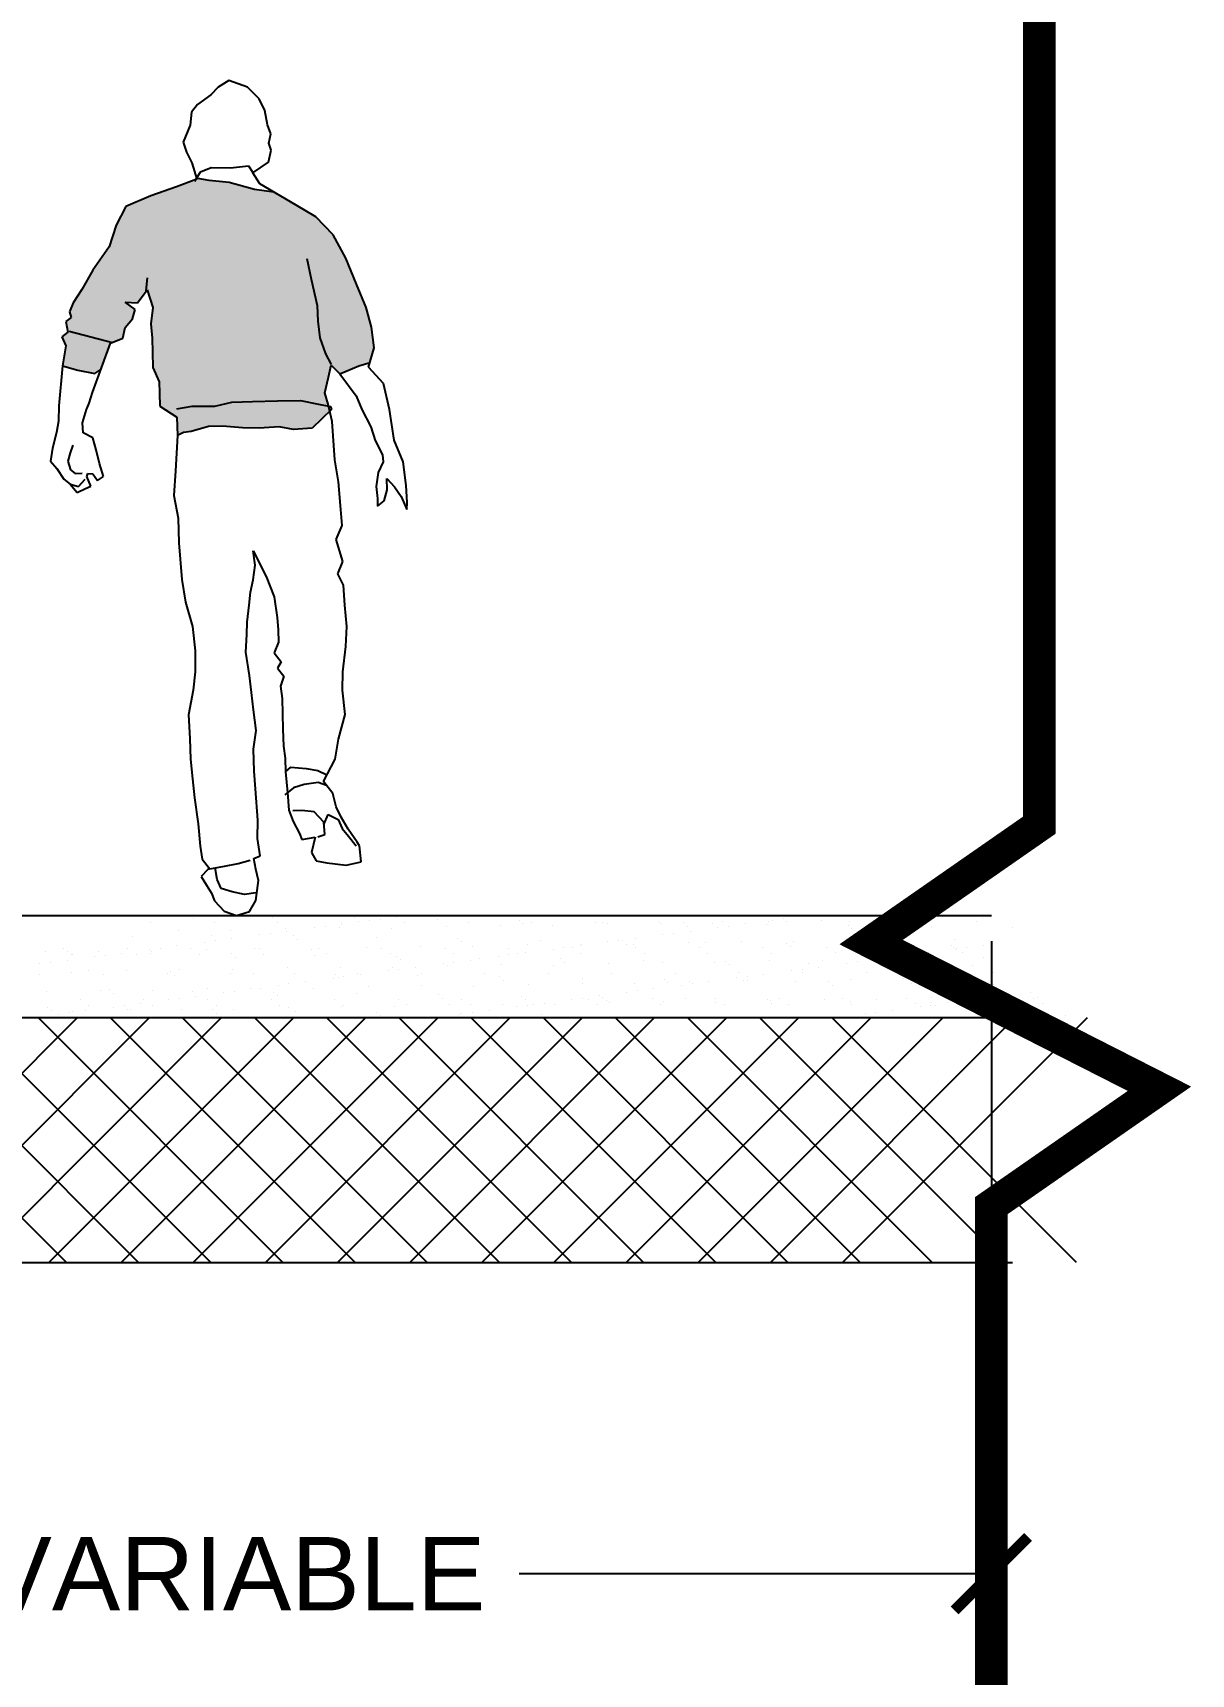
# Model space of a CAD drawing. Header units: metres. Extents: x 668617 to 675126, y 2286318 to 2293677.
# Drawn here: x 672284.455 to 672287.293, y 2287838.432 to 2287842.452 of the extents above; entities that cross this region are included whole.
import ezdxf

# ---------------------------------------------------------------- set-up
doc = ezdxf.new("R2010")
doc.units = ezdxf.units.M
doc.header["$MEASUREMENT"] = 0
doc.layers.add('DMTG_SECCIONES_VIALES', color=250, linetype='Continuous')
doc.styles.get("Standard").update_dxf_attribs({"font": 'arial.ttf'})
doc.dimstyles.get("Standard").update_dxf_attribs({"dimtxt": 0.18, "dimasz": 0.18, "dimexe": 0.18, "dimexo": 0.0625, "dimgap": 0.09, "dimtad": 0, "dimtih": 1, "dimtoh": 1, "dimdec": 4, "dimzin": 0, "dimdsep": 46, "dimtxsty": 'Standard', "dimcen": 0.09, "dimadec": 0, "dimazin": 0, "dimtfac": 1, "dimtdec": 4, "dimtofl": 0, "dimtmove": 0, "dimatfit": 3, "dimfxl": 1, "dimtolj": 1, "dimtzin": 0, "dimarcsym": 0})

# ---------------------------------------------------------------- blocks, each defined once
blk = doc.blocks.new('HUMANO_04')
for p, q in [((-1.39, 68.07), (-2.01, 67.44)), ((-0.51, 68.59), (-1.39, 68.07)), ((1.01, 68.03), (-0.51, 68.59)), ((1.97, 67.03), (1.01, 68.03)), ((-3.14, 66.67), (-3.64, 66.03)), ((-2.01, 67.44), (-3.14, 66.67)), ((2.42, 66.08), (1.97, 67.03)), ((-3.64, 66.03), (-3.76, 64.96)), ((2.62, 64.88), (2.42, 66.08)), ((-3.76, 64.96), (-4.38, 63.56)), ((2.88, 64.13), (2.62, 64.88)), ((2.69, 63.37), (2.88, 64.13)), ((-4.38, 63.56), (-4.12, 62.74)), ((-4.12, 62.74), (-3.67, 61.86)), ((2.64, 61.79), (2.89, 62.8)), ((2.89, 62.8), (2.69, 63.37)), ((-3.67, 61.86), (-3.3, 60.51)), ((-3.47, 60.35), (-2.97, 61.11)), ((-2.97, 61.11), (-2.09, 61.44)), ((-2.09, 61.44), (-0.51, 61.39)), ((-0.51, 61.39), (1, 61.52)), ((1, 61.52), (1.33, 60.96)), ((1.33, 60.95), (2.64, 61.79)), ((-4.98, 59.9), (-7.12, 59.18)), ((-3.3, 60.51), (-4.98, 59.9)), ((-2.27, 60.36), (-3.22, 60.54)), ((-0.63, 60.18), (-2.27, 60.36)), ((1.46, 59.57), (-0.63, 60.18)), ((1.91, 60.02), (1.33, 60.95)), ((4.88, 58.21), (1.91, 60.02)), ((-9.2, 58.34), (-10.01, 56.82)), ((-7.12, 59.18), (-9.2, 58.34)), ((3.04, 59.33), (1.46, 59.57)), ((6.47, 57.21), (4.88, 58.21)), ((7.87, 55.71), (6.47, 57.21)), ((-10.01, 56.82), (-10.63, 55.05)), ((8.9, 53.76), (7.87, 55.71)), ((-10.63, 55.05), (-12, 53.14)), ((-12, 53.14), (-12.93, 51.56)), ((5.68, 53.79), (6.01, 52.09)), ((9.74, 51.62), (8.9, 53.76)), ((-12.93, 51.56), (-13.68, 50.48)), ((-7.63, 51.35), (-7.51, 52.42)), ((6.01, 52.09), (6.47, 49.89)), ((10.51, 49.67), (9.74, 51.62)), ((-13.68, 50.48), (-13.99, 49.72)), ((-8.56, 49.82), (-9.39, 50.45)), ((-9.39, 50.45), (-8.38, 50.39)), ((-8.38, 50.39), (-7.56, 51.43)), ((-7.56, 51.43), (-7.11, 49.96)), ((-13.86, 49.27), (-14.3, 48.95)), ((-14.3, 48.95), (-14.17, 48.07)), ((-13.99, 49.72), (-13.86, 49.27)), ((-9.43, 48.36), (-8.81, 49.06)), ((-8.81, 49.06), (-8.56, 49.82)), ((-7.11, 49.96), (-7.29, 48.63)), ((6.47, 49.89), (6.48, 48.62)), ((10.91, 48.03), (10.51, 49.67)), ((-14.17, 48.07), (-14.67, 47.69)), ((-14.67, 47.69), (-14.35, 46.93)), ((-14.04, 48.14), (-10.5, 47.15)), ((-10.64, 47.1), (-9.62, 47.48)), ((-9.62, 47.48), (-9.43, 48.36)), ((-7.29, 48.63), (-7.22, 47.43)), ((-7.22, 47.43), (-7.21, 46.3)), ((6.48, 48.62), (6.62, 47.23)), ((11.11, 46.32), (10.91, 48.03)), ((-14.35, 46.93), (-14.65, 45.29)), ((-12.22, 43.05), (-10.64, 47.1)), ((-7.21, 46.3), (-7.2, 45.03)), ((6.62, 47.23), (7.07, 45.91)), ((10.62, 44.73), (11.11, 46.32)), ((-14.65, 45.29), (-15, 42)), ((-14.65, 45.29), (-13.38, 44.92)), ((-13.38, 44.92), (-11.99, 44.62)), ((-11.99, 44.62), (-11.49, 44.94)), ((-7.2, 45.03), (-6.68, 43.84)), ((7.07, 45.91), (7.53, 45.01)), ((7.28, 43.96), (7.52, 44.97)), ((7.52, 44.97), (8.22, 44.22)), ((8.22, 44.22), (9.8, 44.86)), ((9.8, 44.86), (10.74, 45.12)), ((11.83, 43.36), (10.62, 44.73)), ((-6.68, 43.84), (-6.67, 42.89)), ((6.97, 42.69), (7.28, 43.96)), ((8.22, 44.22), (9.56, 42.4)), ((12.29, 41.22), (11.83, 43.36)), ((-15, 42), (-15.05, 40.74)), ((-12.7, 41.71), (-12.51, 42.18)), ((-12.51, 42.18), (-12.22, 43.05)), ((-6.67, 42.89), (-6.66, 41.82)), ((-2.12, 41.73), (-0.73, 42.06)), ((-0.73, 42.06), (0.98, 42.07)), ((0.98, 42.07), (3.06, 42.09)), ((3.06, 42.09), (4.96, 42.1)), ((4.96, 42.1), (6.28, 41.8)), ((7.23, 41.74), (6.97, 42.69)), ((9.56, 42.4), (10.01, 41.26)), ((-15.05, 40.74), (-15.24, 39.79)), ((-13.09, 40.56), (-12.72, 41.64)), ((-12.72, 41.64), (-12.7, 41.71)), ((-6.66, 41.82), (-5.27, 40.9)), ((-5.27, 41.58), (-4.01, 41.78)), ((-5.27, 40.9), (-5.25, 39.37)), ((-4.01, 41.78), (-2.12, 41.73)), ((7.49, 41.3), (5.86, 39.78)), ((6.28, 41.8), (7.42, 41.56)), ((7.52, 40.3), (7.23, 41.74)), ((7.42, 41.56), (7.49, 41.3)), ((7.49, 41.3), (7.49, 41.3)), ((10.01, 41.26), (10.72, 39.82)), ((12.63, 38.69), (12.29, 41.22)), ((-15.24, 39.79), (-15.6, 38.52)), ((-13.03, 39.74), (-13.09, 40.56)), ((-12.26, 39.31), (-13.03, 39.74)), ((-12, 38.3), (-12.26, 39.31)), ((-5.25, 39.37), (-5.48, 36.46)), ((-4.75, 39.62), (-5.25, 39.37)), ((-4.12, 39.69), (-4.75, 39.62)), ((-2.67, 40.08), (-4.12, 39.69)), ((-1.53, 40.09), (-2.67, 40.08)), ((0.11, 39.92), (-1.53, 40.09)), ((1.5, 39.87), (0.11, 39.92)), ((3.14, 39.94), (1.5, 39.87)), ((4.34, 39.7), (3.14, 39.94)), ((5.86, 39.78), (4.34, 39.7)), ((7.71, 37.14), (7.52, 40.3)), ((10.72, 39.82), (11.05, 38.68)), ((-15.6, 38.52), (-15.78, 37.45)), ((-14.15, 38.09), (-14.33, 37.4)), ((-13.9, 38.73), (-14.15, 38.09)), ((-11.74, 37.17), (-12, 38.3)), ((11.05, 38.68), (11.63, 37.49)), ((13.34, 36.87), (12.63, 38.69)), ((-15.78, 37.45), (-15.27, 36.82)), ((-15.27, 36.82), (-14.7, 35.94)), ((-14.33, 37.4), (-14.14, 36.7)), ((-14.14, 36.7), (-13.76, 36.39)), ((-11.42, 36.09), (-11.74, 37.17)), ((7.98, 35.31), (7.71, 37.14)), ((11.69, 36.92), (11.26, 36.03)), ((11.63, 37.49), (11.69, 36.92)), ((13.54, 34.91), (13.34, 36.87)), ((-14.7, 35.94), (-14.19, 35.5)), ((-14.19, 35.5), (-13.49, 35.32)), ((-14.19, 35.5), (-13.62, 34.81)), ((-13.76, 36.39), (-13.19, 36.4)), ((-13.49, 35.32), (-12.93, 35.89)), ((-12.92, 35.13), (-12.48, 35.33)), ((-12.81, 36.13), (-12.7, 36.36)), ((-12.48, 35.33), (-12.81, 36.13)), ((-12.7, 36.36), (-12.3, 36.34)), ((-12.3, 36.34), (-11.92, 35.77)), ((-11.92, 35.77), (-11.42, 36.09)), ((-5.48, 36.46), (-5.65, 34.44)), ((8.13, 33.04), (7.98, 35.31)), ((11.26, 36.03), (11.08, 34.89)), ((11.97, 34.58), (11.96, 35.53)), ((11.96, 35.53), (12.59, 34.84)), ((-13.62, 34.81), (-12.92, 35.13)), ((-5.65, 34.44), (-5.32, 32.55)), ((11.08, 34.89), (11.15, 33.88)), ((11.15, 33.88), (11.16, 33.25)), ((11.72, 33.7), (11.97, 34.58)), ((12.59, 34.84), (13.11, 34.02)), ((13.11, 34.02), (13.56, 32.95)), ((13.62, 33.52), (13.54, 34.91)), ((-5.32, 32.55), (-5.31, 30.52)), ((8.2, 31.71), (8.13, 33.04)), ((11.16, 33.25), (11.72, 33.7)), ((13.56, 32.95), (13.62, 33.52)), ((7.7, 30.57), (8.2, 31.71)), ((-5.31, 30.52), (-5.09, 27.49)), ((8.22, 28.74), (7.7, 30.57)), ((0.78, 27.35), (0.96, 28.56)), ((0.96, 28.56), (0.83, 29.75)), ((0.83, 29.75), (1.85, 27.62)), ((7.79, 27.73), (8.22, 28.74)), ((-5.09, 27.49), (-4.82, 25.6)), ((0.54, 26.34), (0.78, 27.35)), ((1.85, 27.62), (2.5, 25.92)), ((8.24, 26.78), (7.79, 27.73)), ((0.42, 25.27), (0.54, 26.34)), ((2.5, 25.92), (2.7, 24.21)), ((8.32, 25.14), (8.24, 26.78)), ((-4.82, 25.6), (-4.3, 23.59)), ((0.24, 23.88), (0.42, 25.27)), ((8.46, 23.38), (8.32, 25.14)), ((-4.3, 23.59), (-4.1, 21.57)), ((0.19, 22.86), (0.24, 23.88)), ((2.7, 24.21), (2.78, 23.2)), ((2.78, 23.2), (2.78, 22.19)), ((8.35, 21.73), (8.46, 23.38)), ((0.07, 21.41), (0.19, 22.86)), ((2.78, 22.19), (2.41, 21.3)), ((8.05, 19.65), (8.35, 21.73)), ((-4.1, 21.57), (-4.14, 19.86)), ((0.34, 19.46), (0.07, 21.41)), ((2.41, 21.3), (2.99, 20.55)), ((2.99, 20.55), (2.68, 20.04)), ((-4.14, 19.86), (-4.32, 18.34)), ((0.48, 18.07), (0.34, 19.46)), ((2.68, 20.04), (3.19, 19.35)), ((3.19, 19.35), (2.88, 18.53)), ((8, 18.13), (8.05, 19.65)), ((-4.32, 18.34), (-4.75, 16.32)), ((0.62, 16.62), (0.48, 18.07)), ((2.88, 18.53), (3.01, 17.52)), ((8.2, 16.11), (8, 18.13)), ((-4.75, 16.32), (-4.67, 14.36)), ((0.82, 14.91), (0.62, 16.62)), ((3.01, 17.52), (3.03, 14.99)), ((0.58, 13.39), (0.82, 14.91)), ((3.03, 14.99), (3.04, 13.6)), ((7.59, 14.08), (8.2, 16.11)), ((-4.67, 14.36), (-4.65, 12.66)), ((3.04, 13.6), (3.18, 12.59)), ((7.29, 12.44), (7.59, 14.08)), ((-4.65, 12.66), (-4.51, 11.02)), ((0.6, 11.56), (0.58, 13.39)), ((3.18, 12.59), (3.19, 11.46)), ((6.3, 10.62), (7.29, 12.44)), ((-4.51, 11.02), (-4.37, 9.44)), ((0.67, 10.11), (0.6, 11.56)), ((3.19, 11.46), (3.63, 11.84)), ((3.19, 11.46), (3.33, 9.75)), ((3.63, 11.84), (4.89, 11.72)), ((4.89, 11.72), (5.84, 11.54)), ((5.84, 11.54), (6.6, 11.17)), ((0.82, 7.52), (0.67, 10.11)), ((3.83, 10.14), (3.08, 9.56)), ((3.33, 9.75), (3.4, 8.3)), ((4.71, 10.4), (3.83, 10.14)), ((5.85, 10.53), (4.71, 10.4)), ((6.55, 10.29), (5.85, 10.53)), ((7.06, 9.6), (6.3, 10.62)), ((7.32, 8.52), (7.06, 9.6)), ((-4.37, 9.44), (-4.1, 7.29)), ((3.4, 8.3), (3.73, 7.36)), ((4.48, 8.25), (3.72, 8.24)), ((5.49, 8.13), (4.48, 8.25)), ((6.26, 7.25), (5.49, 8.13)), ((7.7, 7.64), (7.32, 8.52)), ((-4.1, 7.29), (-3.96, 5.46)), ((0.77, 6.01), (0.82, 7.52)), ((3.73, 7.36), (4.24, 6.35)), ((6.26, 7.06), (6.63, 7.89)), ((6.33, 6.24), (6.26, 7.25)), ((6.63, 7.89), (7.45, 7.45)), ((7.45, 7.45), (7.78, 6.7)), ((8.28, 6.64), (7.7, 7.64)), ((-3.96, 5.46), (-3.83, 4.39)), ((0.97, 4.56), (0.77, 6.01)), ((4.24, 6.35), (4.44, 5.85)), ((4.44, 5.85), (5.55, 6.02)), ((5.55, 6.02), (5.2, 4.78)), ((5.76, 6.05), (6.33, 6.24)), ((7.78, 6.7), (8.29, 6.07)), ((8.99, 5.57), (8.28, 6.64)), ((8.29, 6.07), (8.92, 5.25)), ((9.18, 5.25), (8.99, 5.57)), ((-3.83, 4.39), (-3.19, 3.57)), ((-0.85, 3.97), (0.15, 4.23)), ((0.44, 4.35), (0.97, 4.56)), ((0.6, 3.48), (0.44, 4.35)), ((5.2, 4.78), (5.59, 4.09)), ((5.59, 4.09), (6.47, 3.91)), ((9.31, 3.93), (9.18, 5.25)), ((-3.38, 3.51), (-3.94, 2.94)), ((-3.94, 2.94), (-3.49, 2.24)), ((-3.19, 3.57), (-3.38, 3.51)), ((-3.19, 3.57), (-1.99, 3.77)), ((-2.61, 2.69), (-2.75, 3.64)), ((-1.99, 3.77), (-0.85, 3.97)), ((0.8, 2.53), (0.6, 3.48)), ((6.47, 3.91), (8.05, 3.67)), ((8.05, 3.67), (9.31, 3.93)), ((-3.49, 2.24), (-3.11, 1.55)), ((-3.11, 1.55), (-2.85, 0.92)), ((-2.29, 1.94), (-2.61, 2.69)), ((-1.4, 1.63), (-2.29, 1.94)), ((-0.39, 1.39), (-1.4, 1.63)), ((0.56, 1.52), (-0.39, 1.39)), ((0.56, 0.89), (0.8, 2.53)), ((-2.85, 0.92), (-2.08, 0.05)), ((-2.08, 0.05), (-1.07, -0.32)), ((-1.07, -0.32), (0, 0)), ((0, 0), (0.56, 0.89))]:
    blk.add_line(p, q)
blk = doc.blocks.new('_ArchTick')
at = {"color": 0, "linetype": 'ByBlock', "const_width": 0.15}
blk.add_lwpolyline([(-0.5, -0.5), (0.5, 0.5)], dxfattribs=at)
blk = doc.blocks.new('*D403')
at = {"layer": 'Defpoints', "color": 0, "transparency": 16777216}
for p in [(672283.0935, 2287838.6778), (672286.8032, 2287838.6778), (672286.8032, 2287838.6776)]:
    blk.add_point(p, dxfattribs=at)
at = {"layer": 'DMTG_SECCIONES_VIALES', "color": 0, "lineweight": -2, "transparency": 16777216}
for p, q in [((672283.0935, 2287838.6776), (672284.2507, 2287838.6776)), ((672286.8032, 2287838.6776), (672285.646, 2287838.6776)), ((672283.0935, 2287838.6153), (672283.0935, 2287838.4976)), ((672286.8032, 2287838.6153), (672286.8032, 2287838.4976))]:
    blk.add_line(p, q, dxfattribs=at)
at = {"layer": 'DMTG_SECCIONES_VIALES', "color": 0, "lineweight": -2, "transparency": 16777216, "xscale": 0.18, "yscale": 0.18, "zscale": 0.18, "rotation": 180}
blk.add_blockref('_ArchTick', (672283.0935, 2287838.6776), dxfattribs=at)
at = {"layer": 'DMTG_SECCIONES_VIALES', "color": 0, "lineweight": -2, "transparency": 16777216, "xscale": 0.18, "yscale": 0.18, "zscale": 0.18}
blk.add_blockref('_ArchTick', (672286.8032, 2287838.6776), dxfattribs=at)
at = {"layer": 'DMTG_SECCIONES_VIALES', "color": 0, "transparency": 16777216, "insert": (672284.9484, 2287838.6776), "char_height": 0.18, "attachment_point": 5}
blk.add_mtext('\\A1;VARIABLE', dxfattribs=at)
blk = doc.blocks.new('*D422')
at = {"layer": 'Defpoints', "color": 0, "transparency": 16777216}
for p in [(672246.3035, 2287840.2898), (672286.8035, 2287840.2898), (672286.8035, 2287837.735)]:
    blk.add_point(p, dxfattribs=at)
at = {"layer": 'DMTG_SECCIONES_VIALES', "color": 0, "lineweight": -2, "transparency": 16777216}
for p, q in [((672246.3035, 2287840.2273), (672246.3035, 2287837.555)), ((672286.8035, 2287840.2273), (672286.8035, 2287837.555)), ((672246.3035, 2287837.735), (672266.1565, 2287837.735)), ((672286.8035, 2287837.735), (672266.9506, 2287837.735))]:
    blk.add_line(p, q, dxfattribs=at)
at = {"layer": 'DMTG_SECCIONES_VIALES', "color": 0, "lineweight": -2, "transparency": 16777216, "xscale": 0.18, "yscale": 0.18, "zscale": 0.18, "rotation": 180}
blk.add_blockref('_ArchTick', (672246.3035, 2287837.735), dxfattribs=at)
at = {"layer": 'DMTG_SECCIONES_VIALES', "color": 0, "lineweight": -2, "transparency": 16777216, "xscale": 0.18, "yscale": 0.18, "zscale": 0.18}
blk.add_blockref('_ArchTick', (672286.8035, 2287837.735), dxfattribs=at)
at = {"layer": 'DMTG_SECCIONES_VIALES', "color": 0, "transparency": 16777216, "insert": (672266.5535, 2287837.735), "char_height": 0.18, "attachment_point": 5}
blk.add_mtext('\\A1;40.50', dxfattribs=at)

msp = doc.modelspace()

# ---------------------------------------------------------------- hatches: boundary and pattern name
at = {"layer": 'DMTG_SECCIONES_VIALES'}
h = msp.add_hatch(color=256, dxfattribs=at)
h.dxf.hatch_style = 1
h.paths.add_polyline_path([(672285.28423, 2287841.73077), (672285.27174, 2287841.7792), (672285.24777, 2287841.83671), (672285.22178, 2287841.8998), (672285.19032, 2287841.95713), (672285.14794, 2287842.00104), (672285.10033, 2287842.02983), (672285.04513, 2287842.06217), (672284.99809, 2287842.06847), (672284.93577, 2287842.08562), (672284.88691, 2287842.09), (672284.85587, 2287842.09539), (672284.85628, 2287842.09399), (672284.80667, 2287842.07482), (672284.74349, 2287842.05258), (672284.68227, 2287842.02664), (672284.65906, 2287841.98105), (672284.64166, 2287841.9281), (672284.60188, 2287841.87083), (672284.57497, 2287841.82327), (672284.55329, 2287841.79084), (672284.5445, 2287841.76811), (672284.54858, 2287841.75509), (672284.53571, 2287841.74539), (672284.54012, 2287841.71925), (672284.52542, 2287841.70762), (672284.53536, 2287841.68538), (672284.52724, 2287841.63642), (672284.56501, 2287841.62613), (672284.60647, 2287841.61782), (672284.62122, 2287841.62757), (672284.64614, 2287841.69479), (672284.64953, 2287841.69392), (672284.67552, 2287841.70396), (672284.68047, 2287841.73034), (672284.69868, 2287841.75143), (672284.7056, 2287841.77411), (672284.68076, 2287841.79222), (672284.71079, 2287841.79111), (672284.73441, 2287841.82223), (672284.7486, 2287841.77895), (672284.74399, 2287841.73946), (672284.74677, 2287841.70391), (672284.74764, 2287841.67018), (672284.74859, 2287841.6327), (672284.76449, 2287841.59748), (672284.76521, 2287841.56937), (672284.76603, 2287841.53752), (672284.80795, 2287841.51109), (672284.80912, 2287841.46549), (672284.82392, 2287841.47337), (672284.84261, 2287841.47572), (672284.88542, 2287841.48807), (672284.91915, 2287841.48893), (672284.96801, 2287841.48455), (672285.00928, 2287841.48373), (672285.05796, 2287841.48685), (672285.09375, 2287841.48027), (672285.13867, 2287841.48329), (672285.1821, 2287841.52548), (672285.17841, 2287841.54243), (672285.1702, 2287841.57035), (672285.17861, 2287841.60806), (672285.18537, 2287841.63839), (672285.20653, 2287841.61628), (672285.25289, 2287841.63621), (672285.28081, 2287841.64443), (672285.29114, 2287841.68032)])

# ---------------------------------------------------------------- linework, layer by layer
for p, q in [((672283.10355, 2287840.28977), (672286.80355, 2287840.28977)), ((672283.35355, 2287840.03977), (672286.86182, 2287840.03977)), ((672283.95355, 2287839.43977), (672286.85474, 2287839.43977))]:
    msp.add_line(p, q, dxfattribs=at)
at = {"layer": 'DMTG_SECCIONES_VIALES', "color": 18, "linetype": 'Continuous', "true_color": 0x000000}
for p, q in [((672284.74302, 2287840.27188), (672284.74302, 2287840.27188)), ((672284.81169, 2287840.25346), (672284.81169, 2287840.25346)), ((672284.84924, 2287840.28177), (672284.84924, 2287840.28177)), ((672284.89873, 2287840.27216), (672284.89873, 2287840.27216)), ((672284.93959, 2287840.25285), (672284.93959, 2287840.25285)), ((672285.04305, 2287840.28579), (672285.04305, 2287840.28579)), ((672285.05444, 2287840.27244), (672285.05444, 2287840.27244)), ((672285.07464, 2287840.25771), (672285.07464, 2287840.25771)), ((672285.14469, 2287840.26003), (672285.14469, 2287840.26003)), ((672285.17072, 2287840.26345), (672285.17072, 2287840.26345)), ((672285.20552, 2287840.25938), (672285.20552, 2287840.25938)), ((672285.21014, 2287840.27273), (672285.21014, 2287840.27273)), ((672285.21137, 2287840.26881), (672285.21137, 2287840.26881)), ((672285.24312, 2287840.28407), (672285.24312, 2287840.28407)), ((672285.25234, 2287840.27563), (672285.25234, 2287840.27563)), ((672285.27928, 2287840.27775), (672285.27928, 2287840.27775)), ((672285.30531, 2287840.28117), (672285.30531, 2287840.28117)), ((672285.33342, 2287840.25877), (672285.33342, 2287840.25877)), ((672285.34596, 2287840.28652), (672285.34596, 2287840.28652)), ((672285.36585, 2287840.27301), (672285.36585, 2287840.27301)), ((672285.44614, 2287840.27965), (672285.44614, 2287840.27965)), ((672285.46847, 2287840.26363), (672285.46847, 2287840.26363)), ((672285.52156, 2287840.27329), (672285.52156, 2287840.27329)), ((672285.59935, 2287840.2653), (672285.59935, 2287840.2653)), ((672285.64622, 2287840.27793), (672285.64622, 2287840.27793)), ((672285.65543, 2287840.26949), (672285.65543, 2287840.26949)), ((672285.67727, 2287840.27357), (672285.67727, 2287840.27357)), ((672285.72725, 2287840.26469), (672285.72725, 2287840.26469)), ((672285.83297, 2287840.27386), (672285.83297, 2287840.27386)), ((672285.84924, 2287840.27351), (672285.84924, 2287840.27351)), ((672285.8623, 2287840.26955), (672285.8623, 2287840.26955)), ((672285.98868, 2287840.27414), (672285.98868, 2287840.27414)), ((672285.99318, 2287840.27122), (672285.99318, 2287840.27122)), ((672286.04931, 2287840.27179), (672286.04931, 2287840.27179)), ((672286.05853, 2287840.26335), (672286.05853, 2287840.26335)), ((672286.12108, 2287840.27061), (672286.12108, 2287840.27061)), ((672286.13291, 2287840.26067), (672286.13291, 2287840.26067)), ((672286.14439, 2287840.27442), (672286.14439, 2287840.27442)), ((672286.15894, 2287840.2641), (672286.15894, 2287840.2641)), ((672286.19959, 2287840.26945), (672286.19959, 2287840.26945)), ((672286.25233, 2287840.26737), (672286.25233, 2287840.26737)), ((672286.25613, 2287840.27547), (672286.25613, 2287840.27547)), ((672286.2675, 2287840.27839), (672286.2675, 2287840.27839)), ((672286.29353, 2287840.28182), (672286.29353, 2287840.28182)), ((672286.30009, 2287840.27471), (672286.30009, 2287840.27471)), ((672286.33418, 2287840.28717), (672286.33418, 2287840.28717)), ((672286.387, 2287840.27714), (672286.387, 2287840.27714)), ((672286.4524, 2287840.26565), (672286.4524, 2287840.26565)), ((672286.4558, 2287840.27499), (672286.4558, 2287840.27499)), ((672286.46162, 2287840.25721), (672286.46162, 2287840.25721)), ((672286.51491, 2287840.27653), (672286.51491, 2287840.27653)), ((672286.61151, 2287840.27527), (672286.61151, 2287840.27527)), ((672286.64995, 2287840.2814), (672286.64995, 2287840.2814)), ((672286.65543, 2287840.26123), (672286.65543, 2287840.26123)), ((672286.76722, 2287840.27556), (672286.76722, 2287840.27556)), ((672286.78083, 2287840.28307), (672286.78083, 2287840.28307)), ((672286.8555, 2287840.25951), (672286.8555, 2287840.25951)), ((672284.69894, 2287840.23788), (672284.69894, 2287840.23788)), ((672284.8076, 2287840.21565), (672284.8076, 2287840.21565)), ((672284.87552, 2287840.22459), (672284.87552, 2287840.22459)), ((672284.89274, 2287840.24191), (672284.89274, 2287840.24191)), ((672284.90154, 2287840.22802), (672284.90154, 2287840.22802)), ((672284.94219, 2287840.23337), (672284.94219, 2287840.23337)), ((672285.01011, 2287840.24231), (672285.01011, 2287840.24231)), ((672285.03613, 2287840.24573), (672285.03613, 2287840.24573)), ((672285.07678, 2287840.25109), (672285.07678, 2287840.25109)), ((672285.09281, 2287840.24019), (672285.09281, 2287840.24019)), ((672285.10203, 2287840.23174), (672285.10203, 2287840.23174)), ((672285.27313, 2287840.2125), (672285.27313, 2287840.2125)), ((672285.29584, 2287840.23577), (672285.29584, 2287840.23577)), ((672285.40401, 2287840.21417), (672285.40401, 2287840.21417)), ((672285.49591, 2287840.23405), (672285.49591, 2287840.23405)), ((672285.50513, 2287840.2256), (672285.50513, 2287840.2256)), ((672285.53191, 2287840.21356), (672285.53191, 2287840.21356)), ((672285.66696, 2287840.21842), (672285.66696, 2287840.21842)), ((672285.69893, 2287840.22963), (672285.69893, 2287840.22963)), ((672285.79582, 2287840.21629), (672285.79582, 2287840.21629)), ((672285.79784, 2287840.22009), (672285.79784, 2287840.22009)), ((672285.86374, 2287840.22523), (672285.86374, 2287840.22523)), ((672285.88976, 2287840.22866), (672285.88976, 2287840.22866)), ((672285.899, 2287840.22791), (672285.899, 2287840.22791)), ((672285.90822, 2287840.21946), (672285.90822, 2287840.21946)), ((672285.92574, 2287840.21948), (672285.92574, 2287840.21948)), ((672285.93041, 2287840.23401), (672285.93041, 2287840.23401)), ((672285.99833, 2287840.24295), (672285.99833, 2287840.24295)), ((672286.02435, 2287840.24638), (672286.02435, 2287840.24638)), ((672286.06079, 2287840.22434), (672286.06079, 2287840.22434)), ((672286.065, 2287840.25173), (672286.065, 2287840.25173)), ((672286.10203, 2287840.22349), (672286.10203, 2287840.22349)), ((672286.19167, 2287840.22601), (672286.19167, 2287840.22601)), ((672286.3021, 2287840.22177), (672286.3021, 2287840.22177)), ((672286.31131, 2287840.21333), (672286.31131, 2287840.21333)), ((672286.31957, 2287840.2254), (672286.31957, 2287840.2254)), ((672286.45461, 2287840.23026), (672286.45461, 2287840.23026)), ((672286.50512, 2287840.21735), (672286.50512, 2287840.21735)), ((672286.58549, 2287840.23193), (672286.58549, 2287840.23193)), ((672286.70519, 2287840.21563), (672286.70519, 2287840.21563)), ((672286.71061, 2287840.21214), (672286.71061, 2287840.21214)), ((672286.7134, 2287840.23132), (672286.7134, 2287840.23132)), ((672286.78404, 2287840.21694), (672286.78404, 2287840.21694)), ((672284.48547, 2287840.20066), (672284.48547, 2287840.20066)), ((672284.49778, 2287840.17486), (672284.49778, 2287840.17486)), ((672284.53071, 2287840.20818), (672284.53071, 2287840.20818)), ((672284.53843, 2287840.18021), (672284.53843, 2287840.18021)), ((672284.53941, 2287840.20244), (672284.53941, 2287840.20244)), ((672284.54863, 2287840.194), (672284.54863, 2287840.194)), ((672284.55179, 2287840.19475), (672284.55179, 2287840.19475)), ((672284.60634, 2287840.18915), (672284.60634, 2287840.18915)), ((672284.61635, 2287840.20233), (672284.61635, 2287840.20233)), ((672284.63236, 2287840.19258), (672284.63236, 2287840.19258)), ((672284.67301, 2287840.19793), (672284.67301, 2287840.19793)), ((672284.68641, 2287840.20846), (672284.68641, 2287840.20846)), ((672284.7075, 2287840.19503), (672284.7075, 2287840.19503)), ((672284.74093, 2287840.20687), (672284.74093, 2287840.20687)), ((672284.74244, 2287840.19802), (672284.74244, 2287840.19802)), ((672284.74426, 2287840.20171), (672284.74426, 2287840.20171)), ((672284.76695, 2287840.2103), (672284.76695, 2287840.2103)), ((672284.84212, 2287840.20874), (672284.84212, 2287840.20874)), ((672284.86321, 2287840.19531), (672284.86321, 2287840.19531)), ((672284.8793, 2287840.20658), (672284.8793, 2287840.20658)), ((672284.94251, 2287840.1963), (672284.94251, 2287840.1963)), ((672284.95172, 2287840.18786), (672284.95172, 2287840.18786)), ((672284.99783, 2287840.20903), (672284.99783, 2287840.20903)), ((672285.01018, 2287840.20825), (672285.01018, 2287840.20825)), ((672285.01891, 2287840.1956), (672285.01891, 2287840.1956)), ((672285.13808, 2287840.20764), (672285.13808, 2287840.20764)), ((672285.14553, 2287840.19188), (672285.14553, 2287840.19188)), ((672285.15354, 2287840.20931), (672285.15354, 2287840.20931)), ((672285.17462, 2287840.19588), (672285.17462, 2287840.19588)), ((672285.30924, 2287840.20959), (672285.30924, 2287840.20959)), ((672285.33033, 2287840.19616), (672285.33033, 2287840.19616)), ((672285.3456, 2287840.19017), (672285.3456, 2287840.19017)), ((672285.35482, 2287840.18172), (672285.35482, 2287840.18172)), ((672285.45997, 2287840.17208), (672285.45997, 2287840.17208)), ((672285.46495, 2287840.20988), (672285.46495, 2287840.20988)), ((672285.486, 2287840.1755), (672285.486, 2287840.1755)), ((672285.48603, 2287840.19644), (672285.48603, 2287840.19644)), ((672285.52665, 2287840.18085), (672285.52665, 2287840.18085)), ((672285.54862, 2287840.18574), (672285.54862, 2287840.18574)), ((672285.59456, 2287840.1898), (672285.59456, 2287840.1898)), ((672285.62058, 2287840.19322), (672285.62058, 2287840.19322)), ((672285.62066, 2287840.21016), (672285.62066, 2287840.21016)), ((672285.64174, 2287840.19673), (672285.64174, 2287840.19673)), ((672285.66123, 2287840.19857), (672285.66123, 2287840.19857)), ((672285.72915, 2287840.20751), (672285.72915, 2287840.20751)), ((672285.7487, 2287840.18403), (672285.7487, 2287840.18403)), ((672285.75517, 2287840.21094), (672285.75517, 2287840.21094)), ((672285.75791, 2287840.17558), (672285.75791, 2287840.17558)), ((672285.77636, 2287840.21044), (672285.77636, 2287840.21044)), ((672285.79745, 2287840.19701), (672285.79745, 2287840.19701)), ((672285.86545, 2287840.17321), (672285.86545, 2287840.17321)), ((672285.93207, 2287840.21073), (672285.93207, 2287840.21073)), ((672285.95172, 2287840.1796), (672285.95172, 2287840.1796)), ((672285.95316, 2287840.19729), (672285.95316, 2287840.19729)), ((672285.99633, 2287840.17488), (672285.99633, 2287840.17488)), ((672286.08778, 2287840.21101), (672286.08778, 2287840.21101)), ((672286.10886, 2287840.19758), (672286.10886, 2287840.19758)), ((672286.12423, 2287840.17427), (672286.12423, 2287840.17427)), ((672286.15179, 2287840.17789), (672286.15179, 2287840.17789)), ((672286.24349, 2287840.21129), (672286.24349, 2287840.21129)), ((672286.25928, 2287840.17913), (672286.25928, 2287840.17913)), ((672286.26457, 2287840.19786), (672286.26457, 2287840.19786)), ((672286.35481, 2287840.17347), (672286.35481, 2287840.17347)), ((672286.39015, 2287840.1808), (672286.39015, 2287840.1808)), ((672286.39919, 2287840.21157), (672286.39919, 2287840.21157)), ((672286.42028, 2287840.19814), (672286.42028, 2287840.19814)), ((672286.44819, 2287840.17272), (672286.44819, 2287840.17272)), ((672286.47422, 2287840.17615), (672286.47422, 2287840.17615)), ((672286.51487, 2287840.1815), (672286.51487, 2287840.1815)), ((672286.51806, 2287840.18019), (672286.51806, 2287840.18019)), ((672286.5549, 2287840.21186), (672286.5549, 2287840.21186)), ((672286.57598, 2287840.19842), (672286.57598, 2287840.19842)), ((672286.58278, 2287840.19044), (672286.58278, 2287840.19044)), ((672286.60881, 2287840.19387), (672286.60881, 2287840.19387)), ((672286.64945, 2287840.19922), (672286.64945, 2287840.19922)), ((672286.6531, 2287840.18505), (672286.6531, 2287840.18505)), ((672286.71441, 2287840.20719), (672286.71441, 2287840.20719)), ((672286.71737, 2287840.20816), (672286.71737, 2287840.20816)), ((672286.73169, 2287840.19871), (672286.73169, 2287840.19871)), ((672286.74339, 2287840.21159), (672286.74339, 2287840.21159)), ((672286.78398, 2287840.18672), (672286.78398, 2287840.18672)), ((672284.47175, 2287840.17143), (672284.47175, 2287840.17143)), ((672284.47199, 2287840.14611), (672284.47199, 2287840.14611)), ((672284.54892, 2287840.15058), (672284.54892, 2287840.15058)), ((672284.59213, 2287840.15414), (672284.59213, 2287840.15414)), ((672284.6277, 2287840.14639), (672284.6277, 2287840.14639)), ((672284.68396, 2287840.15545), (672284.68396, 2287840.15545)), ((672284.7834, 2287840.14667), (672284.7834, 2287840.14667)), ((672284.7922, 2287840.15242), (672284.7922, 2287840.15242)), ((672284.80142, 2287840.14398), (672284.80142, 2287840.14398)), ((672284.81484, 2287840.15712), (672284.81484, 2287840.15712)), ((672284.93911, 2287840.14696), (672284.93911, 2287840.14696)), ((672284.94274, 2287840.1565), (672284.94274, 2287840.1565)), ((672284.99522, 2287840.148), (672284.99522, 2287840.148)), ((672285.07779, 2287840.16137), (672285.07779, 2287840.16137)), ((672285.09482, 2287840.14724), (672285.09482, 2287840.14724)), ((672285.19079, 2287840.13664), (672285.19079, 2287840.13664)), ((672285.1953, 2287840.14628), (672285.1953, 2287840.14628)), ((672285.20451, 2287840.13784), (672285.20451, 2287840.13784)), ((672285.20867, 2287840.16304), (672285.20867, 2287840.16304)), ((672285.21682, 2287840.14007), (672285.21682, 2287840.14007)), ((672285.25053, 2287840.14752), (672285.25053, 2287840.14752)), ((672285.25747, 2287840.14542), (672285.25747, 2287840.14542)), ((672285.32538, 2287840.15436), (672285.32538, 2287840.15436)), ((672285.33657, 2287840.16243), (672285.33657, 2287840.16243)), ((672285.35141, 2287840.15778), (672285.35141, 2287840.15778)), ((672285.39206, 2287840.16314), (672285.39206, 2287840.16314)), ((672285.39832, 2287840.14186), (672285.39832, 2287840.14186)), ((672285.40623, 2287840.1478), (672285.40623, 2287840.1478)), ((672285.47162, 2287840.16729), (672285.47162, 2287840.16729)), ((672285.56194, 2287840.14809), (672285.56194, 2287840.14809)), ((672285.59839, 2287840.14014), (672285.59839, 2287840.14014)), ((672285.6025, 2287840.16896), (672285.6025, 2287840.16896)), ((672285.60761, 2287840.1317), (672285.60761, 2287840.1317)), ((672285.71765, 2287840.14837), (672285.71765, 2287840.14837)), ((672285.7304, 2287840.16835), (672285.7304, 2287840.16835)), ((672285.80141, 2287840.13572), (672285.80141, 2287840.13572)), ((672285.87335, 2287840.14865), (672285.87335, 2287840.14865)), ((672286.00148, 2287840.134), (672286.00148, 2287840.134)), ((672286.02906, 2287840.14894), (672286.02906, 2287840.14894)), ((672286.16101, 2287840.16944), (672286.16101, 2287840.16944)), ((672286.17901, 2287840.13728), (672286.17901, 2287840.13728)), ((672286.18477, 2287840.14922), (672286.18477, 2287840.14922)), ((672286.20504, 2287840.14071), (672286.20504, 2287840.14071)), ((672286.24569, 2287840.14606), (672286.24569, 2287840.14606)), ((672286.3136, 2287840.155), (672286.3136, 2287840.155)), ((672286.33963, 2287840.15843), (672286.33963, 2287840.15843)), ((672286.34048, 2287840.1495), (672286.34048, 2287840.1495)), ((672286.38028, 2287840.16378), (672286.38028, 2287840.16378)), ((672286.45776, 2287840.13392), (672286.45776, 2287840.13392)), ((672286.49618, 2287840.14978), (672286.49618, 2287840.14978)), ((672286.55489, 2287840.17175), (672286.55489, 2287840.17175)), ((672286.5641, 2287840.1633), (672286.5641, 2287840.1633)), ((672286.58864, 2287840.13559), (672286.58864, 2287840.13559)), ((672286.65189, 2287840.15007), (672286.65189, 2287840.15007)), ((672286.71655, 2287840.13498), (672286.71655, 2287840.13498)), ((672286.75791, 2287840.16733), (672286.75791, 2287840.16733)), ((672286.8076, 2287840.15035), (672286.8076, 2287840.15035)), ((672284.48862, 2287840.10432), (672284.48862, 2287840.10432)), ((672284.6195, 2287840.10599), (672284.6195, 2287840.10599)), ((672284.6419, 2287840.10854), (672284.6419, 2287840.10854)), ((672284.65111, 2287840.10009), (672284.65111, 2287840.10009)), ((672284.7474, 2287840.10537), (672284.7474, 2287840.10537)), ((672284.84492, 2287840.10412), (672284.84492, 2287840.10412)), ((672284.8537, 2287840.09226), (672284.8537, 2287840.09226)), ((672284.88245, 2287840.11024), (672284.88245, 2287840.11024)), ((672284.92162, 2287840.1012), (672284.92162, 2287840.1012)), ((672284.94764, 2287840.10463), (672284.94764, 2287840.10463)), ((672284.98829, 2287840.10998), (672284.98829, 2287840.10998)), ((672285.01333, 2287840.11191), (672285.01333, 2287840.11191)), ((672285.04499, 2287840.1024), (672285.04499, 2287840.1024)), ((672285.05421, 2287840.09395), (672285.05421, 2287840.09395)), ((672285.0562, 2287840.11892), (672285.0562, 2287840.11892)), ((672285.08223, 2287840.12235), (672285.08223, 2287840.12235)), ((672285.12288, 2287840.1277), (672285.12288, 2287840.1277)), ((672285.14123, 2287840.11129), (672285.14123, 2287840.11129)), ((672285.24801, 2287840.09798), (672285.24801, 2287840.09798)), ((672285.27628, 2287840.11616), (672285.27628, 2287840.11616)), ((672285.40716, 2287840.11783), (672285.40716, 2287840.11783)), ((672285.44808, 2287840.09626), (672285.44808, 2287840.09626)), ((672285.53506, 2287840.11722), (672285.53506, 2287840.11722)), ((672285.65111, 2287840.09184), (672285.65111, 2287840.09184)), ((672285.67011, 2287840.12208), (672285.67011, 2287840.12208)), ((672285.80099, 2287840.12375), (672285.80099, 2287840.12375)), ((672285.84192, 2287840.0929), (672285.84192, 2287840.0929)), ((672285.90984, 2287840.10185), (672285.90984, 2287840.10185)), ((672285.92889, 2287840.12314), (672285.92889, 2287840.12314)), ((672285.93586, 2287840.10527), (672285.93586, 2287840.10527)), ((672285.97651, 2287840.11062), (672285.97651, 2287840.11062)), ((672286.0107, 2287840.12556), (672286.0107, 2287840.12556)), ((672286.04443, 2287840.11956), (672286.04443, 2287840.11956)), ((672286.06394, 2287840.128), (672286.06394, 2287840.128)), ((672286.07045, 2287840.12299), (672286.07045, 2287840.12299)), ((672286.1111, 2287840.12834), (672286.1111, 2287840.12834)), ((672286.19482, 2287840.12967), (672286.19482, 2287840.12967)), ((672286.20451, 2287840.12958), (672286.20451, 2287840.12958)), ((672286.32272, 2287840.12906), (672286.32272, 2287840.12906)), ((672286.40458, 2287840.12786), (672286.40458, 2287840.12786)), ((672286.4138, 2287840.11942), (672286.4138, 2287840.11942)), ((672286.6076, 2287840.12344), (672286.6076, 2287840.12344)), ((672286.80767, 2287840.12172), (672286.80767, 2287840.12172)), ((672286.81689, 2287840.11328), (672286.81689, 2287840.11328)), ((672286.83014, 2287840.09355), (672286.83014, 2287840.09355)), ((672286.89806, 2287840.10249), (672286.89806, 2287840.10249)), ((672284.49159, 2287840.06465), (672284.49159, 2287840.06465)), ((672284.50081, 2287840.05621), (672284.50081, 2287840.05621)), ((672284.54388, 2287840.05147), (672284.54388, 2287840.05147)), ((672284.55207, 2287840.05424), (672284.55207, 2287840.05424)), ((672284.57109, 2287840.08297), (672284.57109, 2287840.08297)), ((672284.58452, 2287840.05682), (672284.58452, 2287840.05682)), ((672284.59217, 2287840.06954), (672284.59217, 2287840.06954)), ((672284.65244, 2287840.06576), (672284.65244, 2287840.06576)), ((672284.67846, 2287840.06919), (672284.67846, 2287840.06919)), ((672284.68711, 2287840.05911), (672284.68711, 2287840.05911)), ((672284.69461, 2287840.06023), (672284.69461, 2287840.06023)), ((672284.71911, 2287840.07454), (672284.71911, 2287840.07454)), ((672284.7268, 2287840.08326), (672284.7268, 2287840.08326)), ((672284.74788, 2287840.06982), (672284.74788, 2287840.06982)), ((672284.78703, 2287840.08348), (672284.78703, 2287840.08348)), ((672284.81305, 2287840.08691), (672284.81305, 2287840.08691)), ((672284.81799, 2287840.06078), (672284.81799, 2287840.06078)), ((672284.8825, 2287840.08354), (672284.8825, 2287840.08354)), ((672284.89468, 2287840.05851), (672284.89468, 2287840.05851)), ((672284.90359, 2287840.07011), (672284.90359, 2287840.07011)), ((672284.94589, 2287840.06016), (672284.94589, 2287840.06016)), ((672285.03821, 2287840.08382), (672285.03821, 2287840.08382)), ((672285.05929, 2287840.07039), (672285.05929, 2287840.07039)), ((672285.08094, 2287840.06503), (672285.08094, 2287840.06503)), ((672285.09771, 2287840.05409), (672285.09771, 2287840.05409)), ((672285.19392, 2287840.08411), (672285.19392, 2287840.08411)), ((672285.21182, 2287840.0667), (672285.21182, 2287840.0667)), ((672285.215, 2287840.07067), (672285.215, 2287840.07067)), ((672285.29778, 2287840.05237), (672285.29778, 2287840.05237)), ((672285.33972, 2287840.06608), (672285.33972, 2287840.06608)), ((672285.34962, 2287840.08439), (672285.34962, 2287840.08439)), ((672285.37071, 2287840.07096), (672285.37071, 2287840.07096)), ((672285.4573, 2287840.08781), (672285.4573, 2287840.08781)), ((672285.47477, 2287840.07095), (672285.47477, 2287840.07095)), ((672285.50533, 2287840.08467), (672285.50533, 2287840.08467)), ((672285.52642, 2287840.07124), (672285.52642, 2287840.07124)), ((672285.5321, 2287840.05211), (672285.5321, 2287840.05211)), ((672285.57275, 2287840.05747), (672285.57275, 2287840.05747)), ((672285.60565, 2287840.07262), (672285.60565, 2287840.07262)), ((672285.64066, 2287840.06641), (672285.64066, 2287840.06641)), ((672285.66104, 2287840.08495), (672285.66104, 2287840.08495)), ((672285.66668, 2287840.06983), (672285.66668, 2287840.06983)), ((672285.68212, 2287840.07152), (672285.68212, 2287840.07152)), ((672285.70733, 2287840.07519), (672285.70733, 2287840.07519)), ((672285.73355, 2287840.07201), (672285.73355, 2287840.07201)), ((672285.77525, 2287840.08413), (672285.77525, 2287840.08413)), ((672285.80127, 2287840.08755), (672285.80127, 2287840.08755)), ((672285.81675, 2287840.08524), (672285.81675, 2287840.08524)), ((672285.83783, 2287840.0718), (672285.83783, 2287840.0718)), ((672285.85118, 2287840.09012), (672285.85118, 2287840.09012)), ((672285.86039, 2287840.08167), (672285.86039, 2287840.08167)), ((672285.8686, 2287840.07687), (672285.8686, 2287840.07687)), ((672285.97245, 2287840.08552), (672285.97245, 2287840.08552)), ((672285.99354, 2287840.07209), (672285.99354, 2287840.07209)), ((672285.99948, 2287840.07854), (672285.99948, 2287840.07854)), ((672286.0542, 2287840.0857), (672286.0542, 2287840.0857)), ((672286.12738, 2287840.07793), (672286.12738, 2287840.07793)), ((672286.12816, 2287840.0858), (672286.12816, 2287840.0858)), ((672286.14924, 2287840.07237), (672286.14924, 2287840.07237)), ((672286.25427, 2287840.08398), (672286.25427, 2287840.08398)), ((672286.26242, 2287840.08279), (672286.26242, 2287840.08279)), ((672286.26349, 2287840.07553), (672286.26349, 2287840.07553)), ((672286.28387, 2287840.08609), (672286.28387, 2287840.08609)), ((672286.30495, 2287840.07265), (672286.30495, 2287840.07265)), ((672286.3933, 2287840.08446), (672286.3933, 2287840.08446)), ((672286.43957, 2287840.08637), (672286.43957, 2287840.08637)), ((672286.45729, 2287840.07956), (672286.45729, 2287840.07956)), ((672286.46066, 2287840.07294), (672286.46066, 2287840.07294)), ((672286.52032, 2287840.05276), (672286.52032, 2287840.05276)), ((672286.52121, 2287840.08385), (672286.52121, 2287840.08385)), ((672286.56097, 2287840.05811), (672286.56097, 2287840.05811)), ((672286.59528, 2287840.08665), (672286.59528, 2287840.08665)), ((672286.61637, 2287840.07322), (672286.61637, 2287840.07322)), ((672286.62888, 2287840.06705), (672286.62888, 2287840.06705)), ((672286.6549, 2287840.07048), (672286.6549, 2287840.07048)), ((672286.65625, 2287840.08871), (672286.65625, 2287840.08871)), ((672286.65737, 2287840.07784), (672286.65737, 2287840.07784)), ((672286.66658, 2287840.06939), (672286.66658, 2287840.06939)), ((672286.69555, 2287840.07583), (672286.69555, 2287840.07583)), ((672286.75099, 2287840.08693), (672286.75099, 2287840.08693)), ((672286.76347, 2287840.08477), (672286.76347, 2287840.08477)), ((672286.77207, 2287840.0735), (672286.77207, 2287840.0735)), ((672286.78713, 2287840.09038), (672286.78713, 2287840.09038)), ((672286.78949, 2287840.0882), (672286.78949, 2287840.0882)), ((672286.86039, 2287840.07342), (672286.86039, 2287840.07342)), ((672286.9067, 2287840.08722), (672286.9067, 2287840.08722)), ((672286.91504, 2287840.08977), (672286.91504, 2287840.08977)), ((672286.92778, 2287840.07379), (672286.92778, 2287840.07379)), ((672284.51785, 2287840.04804), (672284.51785, 2287840.04804)), ((672284.9039, 2287840.05007), (672284.9039, 2287840.05007)), ((672285.30699, 2287840.04393), (672285.30699, 2287840.04393)), ((672285.5008, 2287840.04795), (672285.5008, 2287840.04795)), ((672285.50607, 2287840.04869), (672285.50607, 2287840.04869)), ((672285.70087, 2287840.04623), (672285.70087, 2287840.04623)), ((672285.90389, 2287840.04181), (672285.90389, 2287840.04181)), ((672286.10397, 2287840.0401), (672286.10397, 2287840.0401)), ((672286.42638, 2287840.04039), (672286.42638, 2287840.04039)), ((672286.49429, 2287840.04933), (672286.49429, 2287840.04933)), ((672286.85474, 2287840.0435), (672286.85474, 2287840.0435)), ((672286.98562, 2287840.04517), (672286.98562, 2287840.04517))]:
    msp.add_line(p, q, dxfattribs=at)
at = {"layer": 'DMTG_SECCIONES_VIALES', "color": 252, "linetype": 'Continuous', "true_color": 0x939598}
for p, q in [((672284.53703, 2287839.43977), (672283.93703, 2287840.03977)), ((672283.96373, 2287839.43977), (672284.56373, 2287840.03977)), ((672284.71381, 2287839.43977), (672284.11381, 2287840.03977)), ((672284.1405, 2287839.43977), (672284.7405, 2287840.03977)), ((672284.89058, 2287839.43977), (672284.29058, 2287840.03977)), ((672284.31728, 2287839.43977), (672284.91728, 2287840.03977)), ((672285.06736, 2287839.43977), (672284.46736, 2287840.03977)), ((672284.49406, 2287839.43977), (672285.09406, 2287840.03977)), ((672285.24414, 2287839.43977), (672284.64414, 2287840.03977)), ((672284.67083, 2287839.43977), (672285.27083, 2287840.03977)), ((672285.42091, 2287839.43977), (672284.82091, 2287840.03977)), ((672284.84761, 2287839.43977), (672285.44761, 2287840.03977)), ((672285.59769, 2287839.43977), (672284.99769, 2287840.03977)), ((672285.02439, 2287839.43977), (672285.62439, 2287840.03977)), ((672285.77447, 2287839.43977), (672285.17447, 2287840.03977)), ((672285.20116, 2287839.43977), (672285.80116, 2287840.03977)), ((672285.95124, 2287839.43977), (672285.35124, 2287840.03977)), ((672285.37794, 2287839.43977), (672285.97794, 2287840.03977)), ((672286.12802, 2287839.43977), (672285.52802, 2287840.03977)), ((672285.55472, 2287839.43977), (672286.15472, 2287840.03977)), ((672286.3048, 2287839.43977), (672285.7048, 2287840.03977)), ((672285.73149, 2287839.43977), (672286.33149, 2287840.03977)), ((672286.48157, 2287839.43977), (672285.88157, 2287840.03977)), ((672285.90827, 2287839.43977), (672286.50827, 2287840.03977)), ((672286.65835, 2287839.43977), (672286.05835, 2287840.03977)), ((672286.08505, 2287839.43977), (672286.68505, 2287840.03977)), ((672286.83513, 2287839.43977), (672286.23513, 2287840.03977)), ((672286.26182, 2287839.43977), (672286.86182, 2287840.03977)), ((672287.01191, 2287839.43977), (672286.41191, 2287840.03977)), ((672286.4386, 2287839.43977), (672287.0386, 2287840.03977))]:
    msp.add_line(p, q, dxfattribs=at)
at = {"layer": 'DMTG_SECCIONES_VIALES', "const_width": 0.08}
msp.add_lwpolyline([(672286.92046, 2287846.13977), (672286.92046, 2287840.51105), (672286.50864, 2287840.22479), (672287.21501, 2287839.86555), (672286.80318, 2287839.57929), (672286.80318, 2287835.89079)], dxfattribs=at)

# ---------------------------------------------------------------- block references
at = {"layer": 'DMTG_SECCIONES_VIALES', "linetype": 'Continuous', "xscale": 0.02967979097406464, "yscale": 0.02967979097406464, "zscale": 0.02967979097406464, "rotation": 0.9880763270370777}
msp.add_blockref('HUMANO_04', (672284.98517, 2287840.29995, 0), dxfattribs=at)
msp.add_blockref('HUMANO_04', (672284.98517, 2287840.29995, 0), dxfattribs=at)

# ---------------------------------------------------------------- dimensions: what is measured, and where the dimension line sits
at = {"layer": 'DMTG_SECCIONES_VIALES'}
dim = msp.add_linear_dim(base=(672286.80355, 2287837.73504), p1=(672246.30355, 2287840.28977), p2=(672286.80355, 2287840.28977), dimstyle='Standard', override={"dimdec": 2, "dimblk1": 'ArchTick', "dimblk2": 'ArchTick', "dimsah": 1}, dxfattribs=at)
dim.commit()
dim.dimension.update_dxf_attribs({"geometry": '*D422', "text_midpoint": (672266.55355, 2287837.73504)})
dim = msp.add_linear_dim(base=(672286.80318, 2287838.67757), p1=(672283.09355, 2287838.67778), p2=(672286.80318, 2287838.67778), text='VARIABLE', dimstyle='Standard', override={"dimblk1": 'ArchTick', "dimblk2": 'ArchTick', "dimsah": 1}, dxfattribs=at)
dim.commit()
dim.dimension.update_dxf_attribs({"geometry": '*D403', "text_midpoint": (672284.94837, 2287838.67757), "dimtype": 160})

doc.saveas('drawing.dxf')
